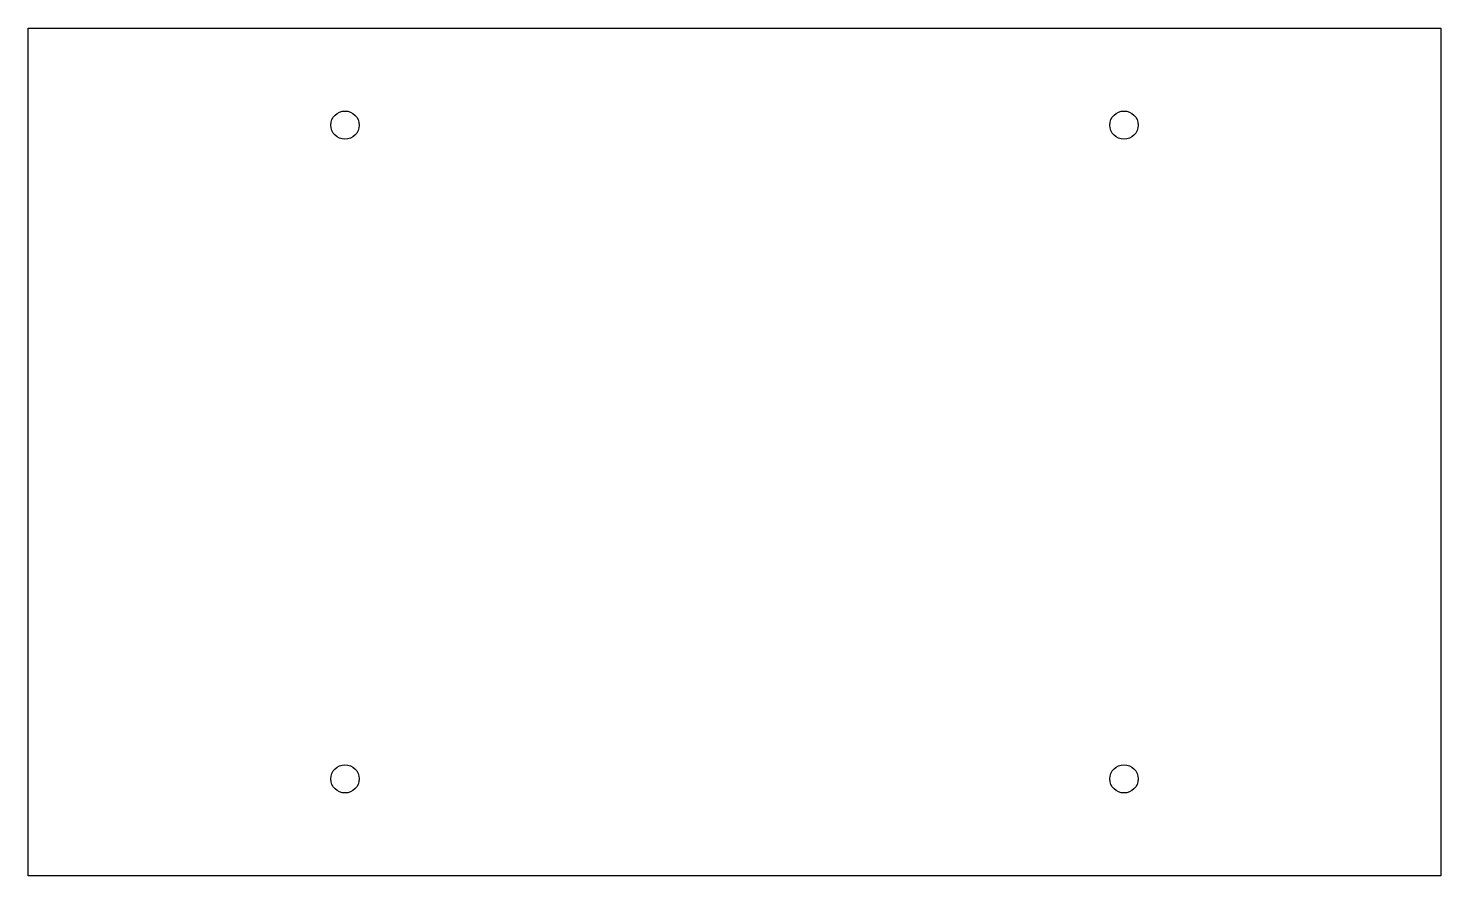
# Model space of a CAD drawing. Header units: millimetres. Extents: x -125 to 125, y -75 to 75.
import ezdxf

# ---------------------------------------------------------------- set-up
doc = ezdxf.new("R2010")
doc.units = ezdxf.units.MM
doc.layers.get('0').update_dxf_attribs({"linetype": 'CONTINUOUS'})

msp = doc.modelspace()

# ---------------------------------------------------------------- linework, layer by layer
msp.add_lwpolyline([(-125, -75), (-125, 75), (125, 75), (125, -75)], close=True)
for centre in [(-68.94, 57.85), (68.94, 57.85), (-68.94, -57.85), (68.94, -57.85)]:
    msp.add_circle(centre, 2.5)

doc.saveas('drawing.dxf')
